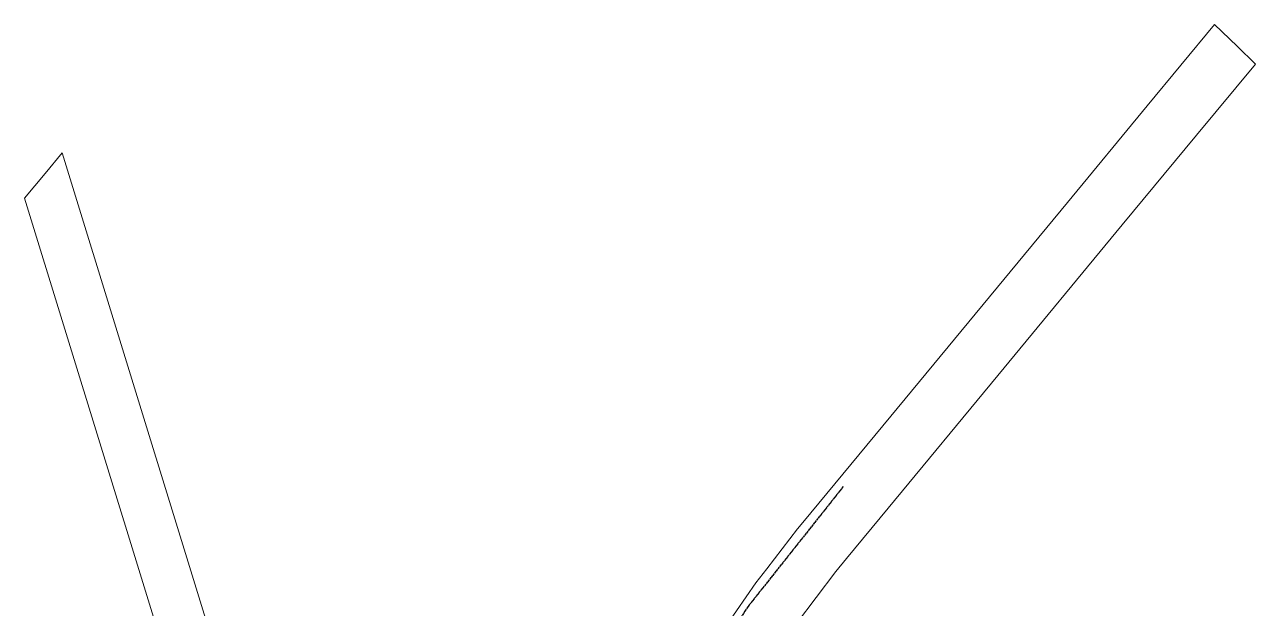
# Model space of a CAD drawing. Header units: metres. Extents: x 277863 to 282129, y 6130772 to 6135401.
# Drawn here: x 278563 to 279064, y 6134170 to 6134407 of the extents above; entities that cross this region are included whole.
import ezdxf

# ---------------------------------------------------------------- set-up
doc = ezdxf.new("R2010")
doc.units = ezdxf.units.M
doc.linetypes.add('Cable Exist OH', pattern=[1, 1, 0])
doc.layers.add('Cadastre Roads_SP_EXT', color=9, linetype='Continuous', lineweight=5)
doc.layers.add('Mains_SL_EXT', color=7, linetype='Continuous')

msp = doc.modelspace()

# ---------------------------------------------------------------- linework, layer by layer
at = {"layer": 'Cadastre Roads_SP_EXT', "linetype": 'Continuous'}
msp.add_lwpolyline([(278877.31, 6134163.72), (278893.39, 6134184.88), (278897.67, 6134190.16), (278914.65, 6134210.7), (278959.27, 6134264.66), (279009.92, 6134325.93), (279040.19, 6134362.54), (279064.09, 6134391.45), (279064.09, 6134391.45), (279056.64, 6134398.66), (279047.5, 6134407.49), (279020.12, 6134374.38), (278987.66, 6134335.11), (278915.73, 6134248.1), (278879.94, 6134204.81), (278877.82, 6134202.22), (278865.27, 6134186), (278860.83, 6134180.25), (278845.01, 6134157.41)], dxfattribs=at)
msp.add_lwpolyline([(278680.55, 6134023.84), (278578.57, 6134355.35), (278571.6, 6134346.91), (278563.23, 6134336.79), (278660.01, 6134022.19), (278668.22, 6134021.05), (278679.94, 6134019.43), (278680.55, 6134023.84)], close=True, dxfattribs=at)
at = {"layer": 'Mains_SL_EXT', "linetype": 'Cable Exist OH'}
msp.add_lwpolyline([(278896.35, 6134219.39), (278857.53, 6134170.5), (278831.76, 6134130.74), (278800.15, 6134067.72), (278777.66, 6134002.87), (278766.4, 6133951.79), (278758.52, 6133897.02)], dxfattribs=at)

doc.saveas('drawing.dxf')
